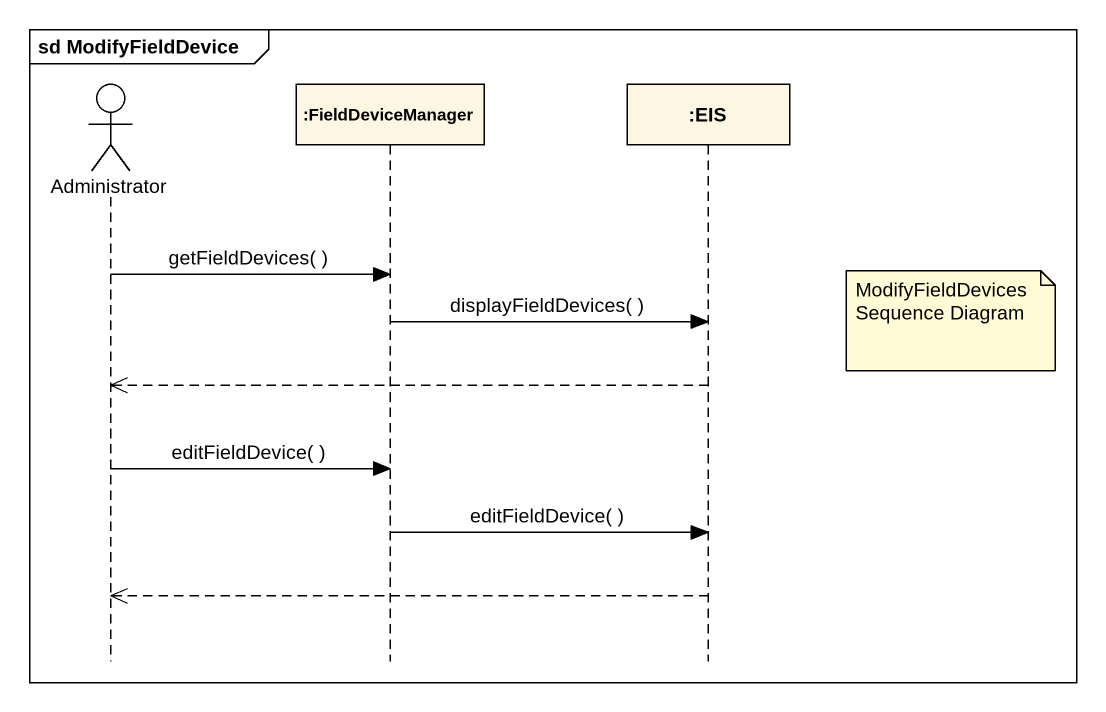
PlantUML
@startuml
mainframe sd ModifyFieldDevice
hide footbox
actor Administrator
participant ":FieldDeviceManager" as FieldDeviceManager
participant ":EIS" as EIS

Administrator -> FieldDeviceManager : getFieldDevices( )
note right of EIS
  ModifyFieldDevices
  Sequence Diagram
end note
FieldDeviceManager -> EIS : displayFieldDevices( )
EIS -->> Administrator
Administrator -> FieldDeviceManager : editFieldDevice( )
FieldDeviceManager -> EIS : editFieldDevice( )
EIS -->> Administrator
@enduml
